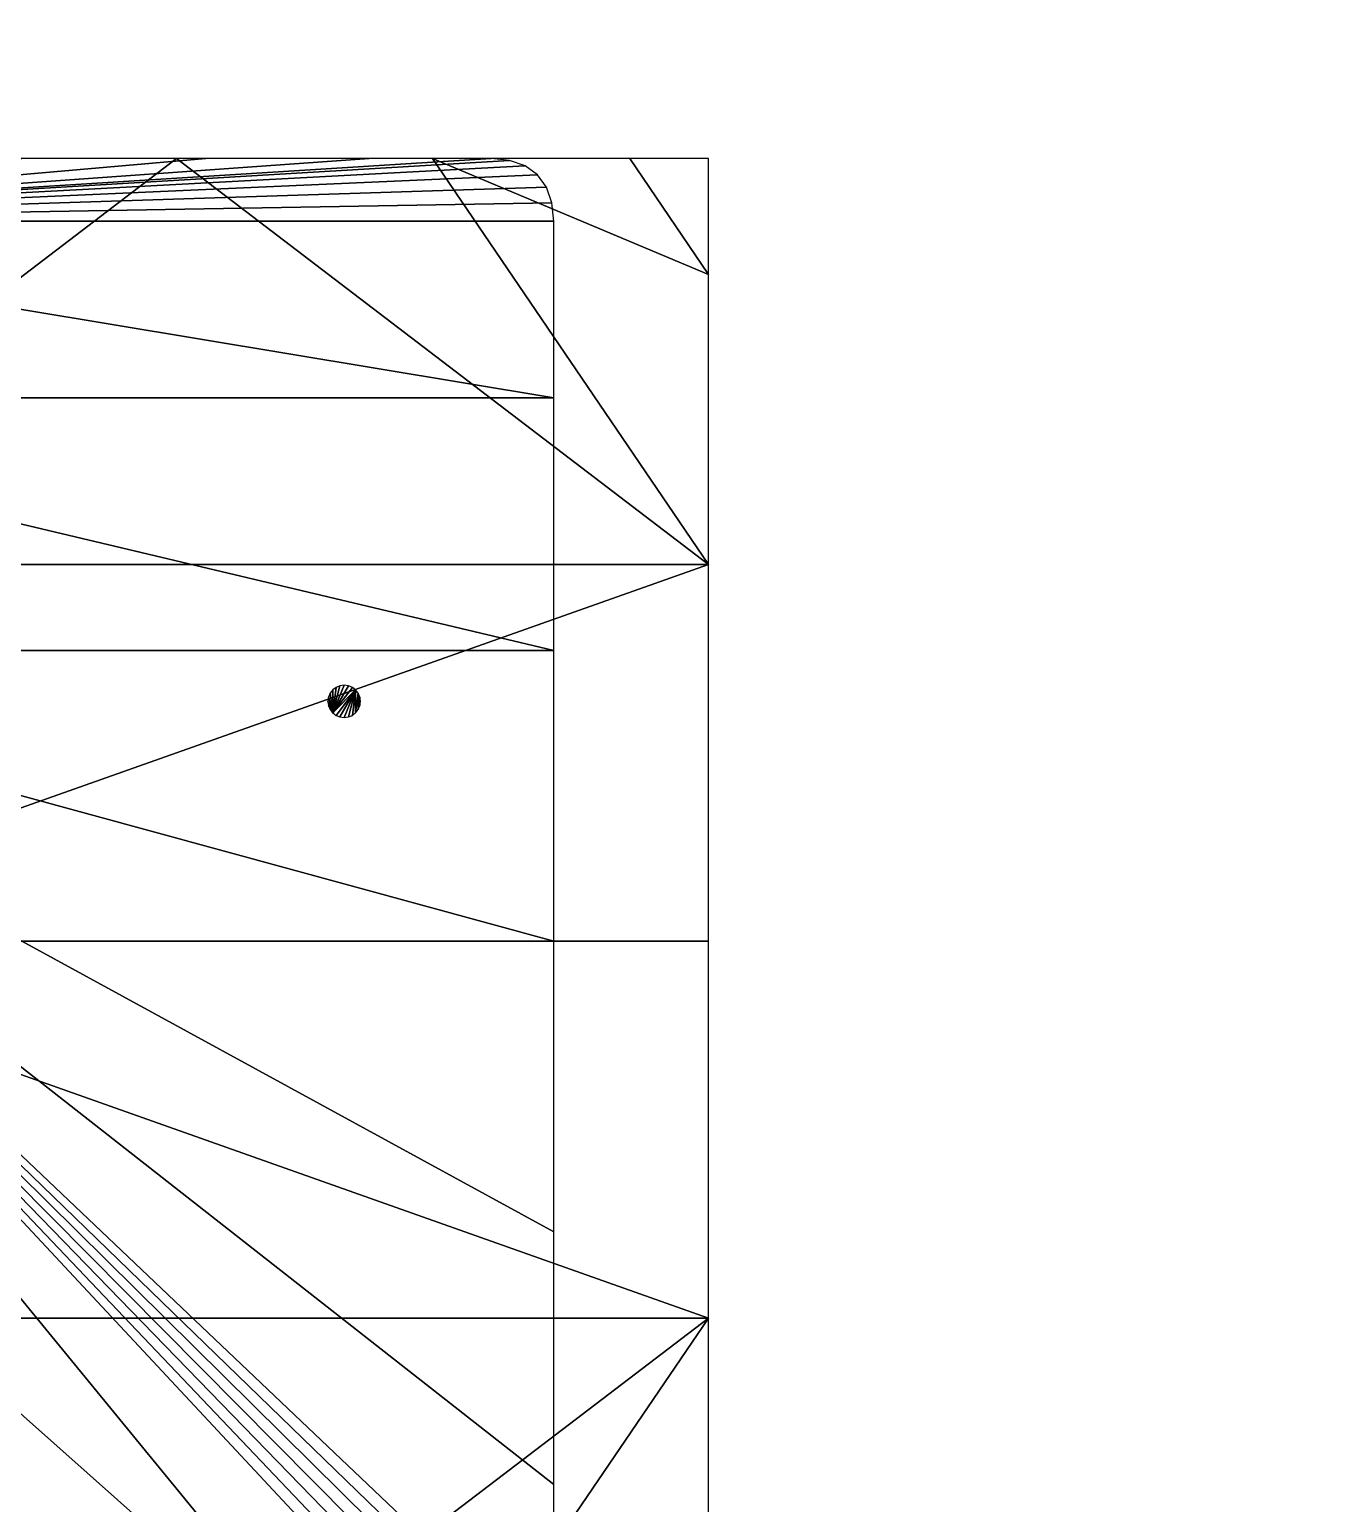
# Model space of a CAD drawing. Extents: x -3033 to 1390, y -1116 to 3008.
# Drawn here: x 91.5 to 299.3, y -94.8 to 140.6 of the extents above; entities that cross this region are included whole.
import ezdxf

# ---------------------------------------------------------------- set-up
doc = ezdxf.new("R2010")
doc.units = 0
for name, color, linetype in [('PUPPUT', 81, 'CONTINUOUS'), ('SHAPE1', 21, 'CONTINUOUS'), ('SHAPE7', 232, 'CONTINUOUS'), ('SHAPE9', 134, 'CONTINUOUS')]:
    doc.layers.add(name, color=color, linetype=linetype)

msp = doc.modelspace()

# ---------------------------------------------------------------- meshes
at = {"layer": 'PUPPUT', "color": 81}
mesh = msp.add_polyface(dxfattribs=at)
corners = [(-3032.86792, -1115.62439, -205.89473), (1389.832275, -1115.62439, -205.89473), (1389.832275, 3007.834229, -205.895828), (-3032.86792, 3007.834229, -205.895828), (-3032.86792, -1115.62439, -216.136948), (1389.832275, -1115.62439, -216.136948), (1389.832275, 3007.833984, -216.138046), (-3032.86792, 3007.833984, -216.138046)]
mesh.append_faces([[corners[k] for k in face] for face in [(0, 2, 3), (0, 5, 1), (1, 6, 2), (2, 7, 3), (3, 4, 0), (4, 6, 5)]], dxfattribs={"vtx0": -1})
mesh.append_faces([[corners[k] for k in face] for face in [(0, 1, 2), (0, 4, 5), (1, 5, 6), (2, 6, 7), (3, 7, 4), (4, 7, 6)]], dxfattribs={"vtx2": -1})
at = {"layer": 'SHAPE1', "color": 21}
mesh = msp.add_polyface(dxfattribs=at)
corners = [(30, 101.481476), (30, 55.185196), (30, -5), (29.999996, -65.185173), (29.999998, -111.481476), (30, -130), (42.592594, -130), (74.074066, -130), (115, -130), (155.925903, -129.999985), (187.407394, -129.999985), (200, -130), (200, -111.481476), (200, -65.185196), (200, -5), (199.999969, 55.185177), (199.999985, 101.481476), (200, 120), (187.40741, 120), (155.925934, 120), (115, 120), (74.074074, 119.999985), (42.59259, 119.999992), (30, 120)]
mesh.append_faces([[corners[k] for k in face] for face in [(15, 20, 1), (13, 3, 8)]], dxfattribs={"vtx0": -1, "vtx1": -1, "vtx2": -1})
mesh.append_faces([[corners[k] for k in face] for face in [(16, 18, 19), (15, 19, 20), (21, 0, 1), (4, 6, 7), (3, 7, 8), (15, 1, 2), (13, 2, 3), (13, 8, 9), (12, 9, 10)]], dxfattribs={"vtx0": -1, "vtx2": -1})
mesh.append_faces([[corners[k] for k in face] for face in [(15, 16, 19), (21, 22, 0), (3, 4, 7), (20, 21, 1), (14, 15, 2), (13, 14, 2), (12, 13, 9)]], dxfattribs={"vtx1": -1, "vtx2": -1})
mesh.append_faces([[corners[k] for k in face] for face in [(10, 11, 12), (16, 17, 18), (22, 23, 0), (4, 5, 6)]], dxfattribs={"vtx2": -1})
at = {"layer": 'SHAPE7', "color": 232}
mesh = msp.add_polyface(dxfattribs=at)
corners = [(141.804489, 30.719894), (142.492981, 30.812557), (143.111938, 31.074007), (143.636551, 31.479443), (144.041977, 32.00404), (144.303421, 32.622993), (144.396088, 33.311493), (144.303406, 33.999992), (144.041946, 34.618942), (143.636536, 35.143547), (143.111954, 35.548973), (142.492981, 35.810429), (141.804489, 35.903091), (141.115967, 35.810429), (140.497025, 35.548973), (139.972443, 35.143547), (139.567017, 34.61895), (139.305557, 33.999992), (139.212891, 33.311493), (139.305557, 32.622993), (139.566986, 32.004036), (139.972427, 31.479443), (140.49704, 31.074013), (141.115997, 30.812559)]
mesh.append_faces([[corners[k] for k in face] for face in [(21, 19, 20)]], dxfattribs={"vtx0": -1})
mesh.append_faces([[corners[k] for k in face] for face in [(5, 7, 8), (3, 8, 9), (21, 9, 10), (21, 10, 11), (21, 11, 12), (21, 12, 13), (21, 13, 14), (21, 14, 15), (21, 15, 16), (21, 16, 17), (21, 17, 18), (21, 18, 19)]], dxfattribs={"vtx0": -1, "vtx2": -1})
mesh.append_faces([[corners[k] for k in face] for face in [(4, 5, 8), (3, 4, 8), (2, 3, 9), (1, 2, 9), (0, 1, 9), (23, 0, 9), (22, 23, 9), (21, 22, 9)]], dxfattribs={"vtx1": -1, "vtx2": -1})
mesh.append_faces([[corners[k] for k in face] for face in [(5, 6, 7)]], dxfattribs={"vtx2": -1})
at = {"layer": 'SHAPE9', "color": 134}
mesh = msp.add_polyface(dxfattribs=at)
corners = [(12.368891, 119.701958), (9.903646, 118.823975), (7.933495, 117.39032), (6.488733, 115.425232), (5.59966, 112.95298), (5.29657, 109.99781), (5.29657, 81.79245), (5.29657, 41.433029), (5.29657, -5.003238), (5.296569, -51.43906), (5.296569, -91.797256), (5.29657, -120.000549), (5.59966, -122.954926), (6.488734, -125.426514), (7.933495, -127.391052), (9.903645, -128.82428), (12.36889, -129.702026), (15.298935, -130), (34.781151, -130), (60.882813, -130), (90.294342, -130), (119.706085, -129.999985), (145.808502, -129.999985), (165.291962, -130), (168.222656, -129.70195), (170.688446, -128.823975), (172.659027, -127.39032), (174.104126, -125.425217), (174.993393, -122.952972), (175.29657, -119.99781), (175.29657, -91.79245), (175.29657, -51.433029), (175.29657, -4.996762), (175.296555, 41.439068), (175.296555, 81.797256), (175.29657, 110.000549), (174.993408, 112.954933), (174.104126, 115.426514), (172.659027, 117.391052), (170.6884, 118.824303), (168.222626, 119.702034), (165.291962, 120), (145.808517, 120), (119.706108, 120), (90.294342, 120), (60.882816, 119.999985), (34.781147, 119.999992), (15.298935, 120)]
mesh.append_faces([[corners[k] for k in face] for face in [(12, 15, 16), (11, 16, 17), (10, 17, 18), (10, 18, 19), (9, 19, 20), (8, 20, 21), (8, 21, 22), (7, 22, 23), (7, 23, 24), (7, 24, 25), (7, 25, 26), (7, 26, 27), (7, 27, 28), (7, 28, 29), (7, 29, 30), (7, 30, 31), (7, 31, 32), (7, 32, 33), (6, 33, 34), (5, 34, 35), (5, 35, 36), (5, 36, 37), (5, 37, 38), (5, 38, 39), (5, 39, 40), (5, 40, 41), (5, 41, 42), (5, 42, 43), (5, 43, 44), (5, 44, 45), (5, 45, 46), (5, 46, 47), (4, 47, 0), (3, 0, 1)]], dxfattribs={"vtx0": -1, "vtx2": -1})
mesh.append_faces([[corners[k] for k in face] for face in [(2, 3, 1)]], dxfattribs={"vtx1": -1})
mesh.append_faces([[corners[k] for k in face] for face in [(12, 13, 15), (11, 12, 16), (10, 11, 17), (9, 10, 19), (8, 9, 20), (7, 8, 22), (6, 7, 33), (5, 6, 34), (4, 5, 47), (3, 4, 0)]], dxfattribs={"vtx1": -1, "vtx2": -1})
mesh.append_faces([[corners[k] for k in face] for face in [(13, 14, 15)]], dxfattribs={"vtx2": -1})

doc.saveas('drawing.dxf')
